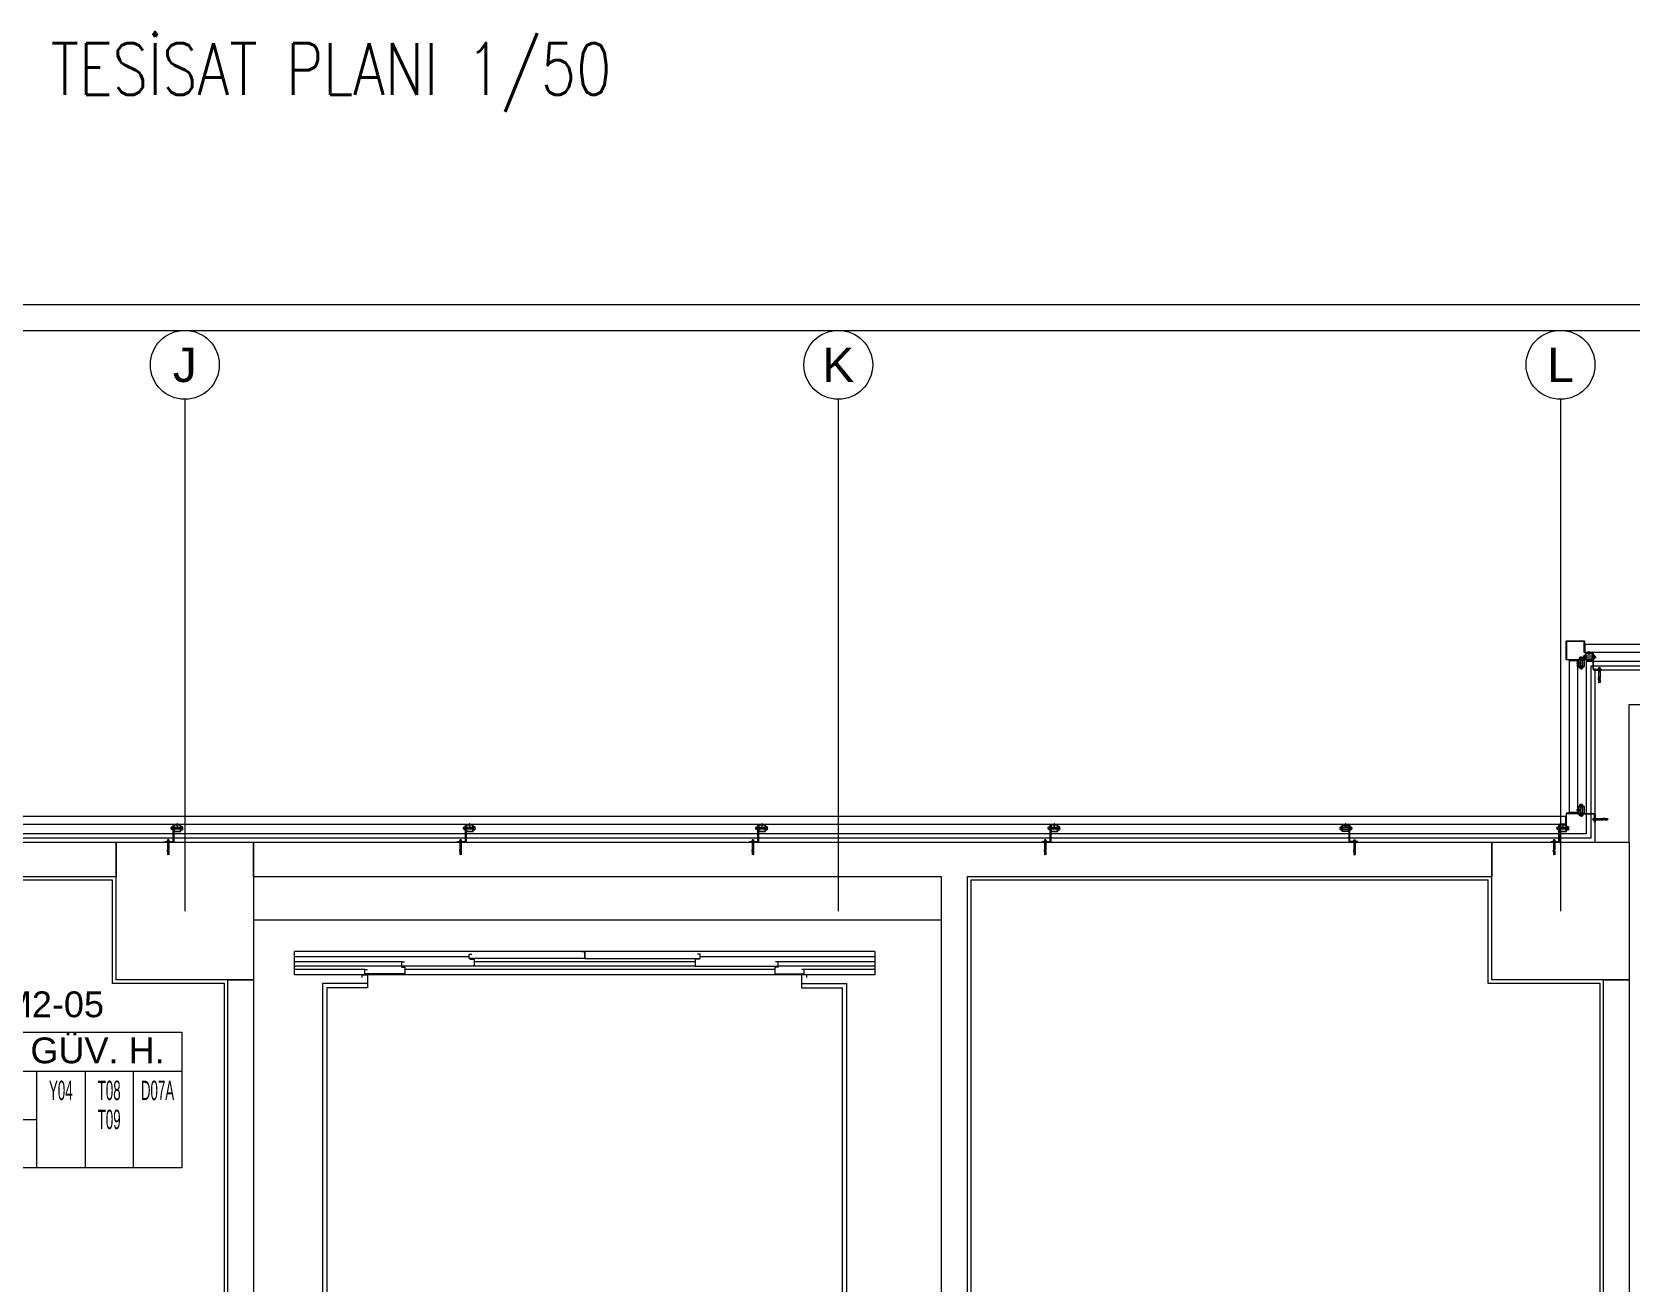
# Model space of a CAD drawing. Extents: x -3709 to 34962, y 0 to 8245.
# Drawn here: x 24547 to 25477, y 3636 to 4363 of the extents above; entities that cross this region are included whole.
import ezdxf
from ezdxf.enums import TextEntityAlignment as Align

# ---------------------------------------------------------------- set-up
doc = ezdxf.new("R2010")
doc.units = 0
doc.linetypes.add('DOT2', pattern=[0.125, 0, -0.125])
doc.layers.get('0').update_dxf_attribs({"color": 9, "lineweight": 9})
for name, color, linetype, lineweight in [('00', 9, 'Continuous', 9), ('01', 9, 'Continuous', 9), ('06D', 9, 'Continuous', 9), ('10', 9, 'Continuous', 9), ('10A', 9, 'Continuous', 9), ('14', 9, 'Continuous', 9), ('20', 9, 'DOT2', 9), ('21_MAHAL', 9, 'Continuous', 9), ('24', 9, 'Continuous', 9), ('33', 9, 'BATTING', 9), ('40A', 9, 'Continuous', 9), ('E-YAZI', 7, 'Continuous', 30)]:
    doc.layers.add(name, color=color, linetype=linetype, lineweight=lineweight)
doc.styles.add('Arial', font='arial.ttf', dxfattribs={"height": 2.5})
doc.styles.add('E-YAZI', font='txttw.shx')
doc.styles.add('MuuM_TEXT-STANDART', font='ARIALN.TTF')
doc.linetypes.add('BATTING', pattern='A,0.0001,-0.1,[134,ltypeshp.shx,S=0.1,R=0,X=-0.1,Y=0],-0.2,[134,ltypeshp.shx,S=0.1,R=180,X=0.1,Y=0],-0.1', length=0.4001)

# ---------------------------------------------------------------- blocks, each defined once
blk = doc.blocks.new('p-kolon-80x80-vw')
at = {"layer": '01'}
blk.add_lwpolyline([(-40, -40), (-40, 40), (40, 40), (40, -40)], close=True, dxfattribs=at)
blk = doc.blocks.new('cxvxv')
for p, q in [((-21988.4, 8560.98, 0), (-21988.4, 8560.32, 0)), ((-21988.4, 8560.32, 0), (-21986.64, 8560.32, 0)), ((-21988.4, 8555.4, 0), (-21986.64, 8555.4, 0)), ((-21988.4, 8554.74, 0), (-21988.4, 8555.4, 0)), ((-21986.86, 8561.07, 0), (-21988.18, 8561.07, 0)), ((-21988.02, 8561.25, 0), (-21987.03, 8561.3, 0)), ((-21988.02, 8561.25, 0), (-21988, 8561.26, 0)), ((-21988, 8561.23, 0), (-21988.02, 8561.25, 0)), ((-21988.02, 8561.13, 0), (-21987.03, 8561.19, 0)), ((-21988.02, 8561.13, 0), (-21988, 8561.14, 0)), ((-21988, 8561.11, 0), (-21988.02, 8561.13, 0)), ((-21988.02, 8560.32, 0), (-21987.02, 8560.32, 0)), ((-21988.02, 8560.28, 0), (-21988.02, 8560.32, 0)), ((-21988.02, 8560.11, 0), (-21988.02, 8555.61, 0)), ((-21988.02, 8555.44, 0), (-21988.02, 8555.4, 0)), ((-21988.02, 8555.4, 0), (-21987.02, 8555.4, 0)), ((-21988, 8561.3, 0), (-21987.94, 8561.35, 0)), ((-21988, 8561.26, 0), (-21988, 8561.3, 0)), ((-21988, 8561.14, 0), (-21988, 8561.23, 0)), ((-21988, 8561.07, 0), (-21988, 8561.11, 0)), ((-21987.96, 8560.98, 0), (-21987.96, 8560.32, 0)), ((-21987.96, 8554.74, 0), (-21987.96, 8555.4, 0)), ((-21987.54, 8561.35, 0), (-21987.94, 8561.35, 0)), ((-21987.7, 8561.05, 0), (-21987.7, 8561.08, 0)), ((-21987.7, 8561.07, 0), (-21987.7, 8561.07, 0)), ((-21987.54, 8561.35, 0), (-21987.1, 8561.35, 0)), ((-21987.03, 8561.3, 0), (-21987.1, 8561.35, 0)), ((-21987.08, 8560.64, 0), (-21987.08, 8560.98, 0)), ((-21987.08, 8560.64, 0), (-21987.08, 8560.32, 0)), ((-21987.08, 8555.08, 0), (-21987.08, 8555.4, 0)), ((-21987.08, 8555.08, 0), (-21987.08, 8554.74, 0)), ((-21987.06, 8560.32, 0), (-21987.06, 8560.28, 0)), ((-21987.06, 8555.61, 0), (-21987.06, 8560.11, 0)), ((-21987.06, 8555.4, 0), (-21987.06, 8555.44, 0)), ((-21987.05, 8561.32, 0), (-21987.03, 8561.3, 0)), ((-21987.03, 8561.3, 0), (-21987.05, 8561.28, 0)), ((-21987.03, 8561.3, 0), (-21987.05, 8561.29, 0)), ((-21987.05, 8561.28, 0), (-21987.05, 8561.2, 0)), ((-21987.05, 8561.2, 0), (-21987.03, 8561.19, 0)), ((-21987.03, 8561.19, 0), (-21987.05, 8561.17, 0)), ((-21987.05, 8561.17, 0), (-21987.05, 8561.08, 0)), ((-21987.05, 8561.08, 0), (-21987.03, 8561.07, 0)), ((-21987.02, 8560.32, 0), (-21987.02, 8560.28, 0)), ((-21987.02, 8555.61, 0), (-21987.02, 8560.11, 0)), ((-21987.02, 8555.4, 0), (-21987.02, 8555.44, 0)), ((-21986.64, 8560.32, 0), (-21986.64, 8560.98, 0)), ((-21986.64, 8555.4, 0), (-21986.64, 8554.74, 0)), ((-21986.86, 8554.65, 0), (-21988.17, 8554.65, 0))]:
    blk.add_line(p, q)
at = {"elevation": 0}
for points in [[(-21986.3, 8560.11), (-21988.7, 8560.11), (-21988.7, 8560.28), (-21986.3, 8560.28)], [(-21986.3, 8555.61), (-21988.7, 8555.61), (-21988.7, 8555.44), (-21986.3, 8555.44)]]:
    blk.add_lwpolyline(points, close=True, dxfattribs=at)
for points in [[(-21987.98, 8560.28), (-21987.98, 8560.32)], [(-21987.98, 8560.11), (-21987.98, 8555.61)], [(-21987.98, 8555.44), (-21987.98, 8555.4)]]:
    blk.add_lwpolyline(points, dxfattribs=at)
for centre, radius, start, end in [((-21988.18, 8560.75, 0), 0.315, 45.8497, 134.1503), ((-21987.52, 8559.95, 0), 1.12, 66.87008, 113.12992), ((-21987.52, 8559.95, 0), 1.12, 66.87008, 113.12992), ((-21986.86, 8560.76, 0), 0.313, 45.44896, 134.55104), ((-21988.18, 8554.97, 0), 0.315, 225.8497, 314.1503), ((-21987.52, 8555.77, 0), 1.12, 246.87008, 293.12992), ((-21987.52, 8555.77, 0), 1.12, 246.87008, 293.12992), ((-21986.86, 8554.96, 0), 0.313, 225.44896, 314.55104)]:
    blk.add_arc(centre, radius, start, end)
blk = doc.blocks.new('VIDA')
for p, q in [((-18072, 6523.9), (-18071.9, 6524)), ((-18071.9, 6523.8), (-18072, 6523.9)), ((-18071.9, 6524), (-18070.1, 6524.7)), ((-18069.6, 6522.9), (-18071.9, 6523.8)), ((-18069.7, 6524.9), (-18070.6, 6523.2)), ((-18070.6, 6523.2), (-18070.1, 6524.7)), ((-18070.1, 6524.7), (-18069.9, 6525.1)), ((-18069.9, 6525.1), (-18070.1, 6524.1)), ((-18070.1, 6524.1), (-18070, 6524.3)), ((-18070, 6524.3), (-18069.8, 6525.1)), ((-18069.9, 6525.1), (-18069.8, 6525.1)), ((-18069.8, 6525.1), (-18069.7, 6524.9)), ((-18069.7, 6524.9), (-18069.3, 6525)), ((-18069.6, 6522.8), (-18069.1, 6525)), ((-18069.6, 6522.8), (-18069.6, 6522.9)), ((-18069.4, 6522.4), (-18069.6, 6522.8)), ((-18068.9, 6525.3), (-18069.4, 6522.4)), ((-18069.3, 6522.4), (-18069.4, 6522.4)), ((-18069.3, 6522.4), (-18068.9, 6525.3)), ((-18069.3, 6525), (-18069.1, 6525)), ((-18069.1, 6522.8), (-18069.3, 6522.4)), ((-18069.1, 6525), (-18068.9, 6525.3)), ((-18068.7, 6522.8), (-18069.1, 6522.8)), ((-18068.9, 6525.3), (-18068.9, 6525.3)), ((-18068.9, 6525.3), (-18068.7, 6525)), ((-18068.7, 6522.8), (-18068.2, 6525)), ((-18068.7, 6525), (-18068.2, 6525)), ((-18068.5, 6522.4), (-18068.7, 6522.8)), ((-18068, 6525.3), (-18068.5, 6522.4)), ((-18068.4, 6522.4), (-18068.5, 6522.4)), ((-18068.4, 6522.4), (-18067.9, 6525.3)), ((-18068.2, 6522.8), (-18068.4, 6522.4)), ((-18068.2, 6522.8), (-18068.4, 6522.4)), ((-18068.2, 6525), (-18068, 6525.3)), ((-18067.7, 6525), (-18068.2, 6522.8)), ((-18067.7, 6522.8), (-18068.2, 6522.8)), ((-18067.9, 6525.3), (-18068, 6525.3)), ((-18067.9, 6525.3), (-18067.7, 6525)), ((-18067.7, 6522.8), (-18067.2, 6525)), ((-18067.7, 6525), (-18067.2, 6525)), ((-18067.5, 6522.4), (-18067.7, 6522.8)), ((-18067, 6525.3), (-18067.5, 6522.4)), ((-18067.4, 6522.4), (-18067.5, 6522.4)), ((-18067.4, 6522.4), (-18066.9, 6525.3)), ((-18067.2, 6522.8), (-18067.4, 6522.4)), ((-18067.2, 6522.8), (-18067.4, 6522.4)), ((-18067.2, 6525), (-18067, 6525.3)), ((-18066.7, 6525), (-18067.2, 6522.8)), ((-18066.7, 6522.8), (-18067.2, 6522.8)), ((-18066.9, 6525.3), (-18067, 6525.3)), ((-18066.9, 6525.3), (-18066.7, 6525)), ((-18066.3, 6525), (-18066.7, 6525)), ((-18066.7, 6522.8), (-18066.3, 6525)), ((-18066.5, 6522.4), (-18066.7, 6522.8)), ((-18066.1, 6525.3), (-18066.5, 6522.4)), ((-18066.5, 6522.4), (-18066, 6525.3)), ((-18066.3, 6522.8), (-18066.5, 6522.4)), ((-18066.3, 6522.8), (-18066.5, 6522.4)), ((-18066.5, 6522.4), (-18066.5, 6522.4)), ((-18066.3, 6525), (-18066.1, 6525.3)), ((-18065.8, 6525), (-18066.3, 6522.8)), ((-18066.3, 6522.8), (-18065.8, 6522.8)), ((-18066, 6525.3), (-18066.1, 6525.3)), ((-18066, 6525.3), (-18065.8, 6525)), ((-18065.8, 6522.8), (-18065.3, 6525)), ((-18065.8, 6525), (-18065.3, 6525)), ((-18065.6, 6522.4), (-18065.8, 6522.8)), ((-18065.1, 6525.3), (-18065.6, 6522.4)), ((-18065.5, 6522.4), (-18065.6, 6522.4)), ((-18065.5, 6522.4), (-18065, 6525.3)), ((-18065.3, 6522.8), (-18065.5, 6522.4)), ((-18065.3, 6522.8), (-18065.5, 6522.4)), ((-18065.3, 6525), (-18065.1, 6525.3)), ((-18064.8, 6525), (-18065.3, 6522.8)), ((-18064.8, 6522.8), (-18065.3, 6522.8)), ((-18065.1, 6525.3), (-18065, 6525.3)), ((-18065, 6525.3), (-18064.8, 6525)), ((-18064.8, 6525), (-18064.3, 6525)), ((-18064.8, 6522.8), (-18064.3, 6525)), ((-18064.6, 6522.4), (-18064.8, 6522.8)), ((-18064.1, 6525.3), (-18064.6, 6522.4)), ((-18064.5, 6522.4), (-18064.6, 6522.4)), ((-18064.5, 6522.4), (-18064, 6525.3)), ((-18064.3, 6522.8), (-18064.5, 6522.4)), ((-18064.3, 6522.8), (-18064.5, 6522.4)), ((-18064.3, 6525), (-18064.1, 6525.3)), ((-18063.8, 6525), (-18064.3, 6522.8)), ((-18063.8, 6522.8), (-18064.3, 6522.8)), ((-18064, 6525.3), (-18064.1, 6525.3)), ((-18064, 6525.3), (-18063.8, 6525)), ((-18063.8, 6522.8), (-18062, 6525)), ((-18062, 6525), (-18063.8, 6525)), ((-18063.6, 6522.4), (-18063.8, 6522.8)), ((-18063.6, 6522.4), (-18061.7, 6525.3)), ((-18061.8, 6525.3), (-18063.6, 6522.4)), ((-18062, 6522.8), (-18063.6, 6522.4)), ((-18062, 6522.8), (-18063.6, 6522.4)), ((-18063.6, 6522.4), (-18063.6, 6522.4)), ((-18061.5, 6525), (-18063.4, 6522.8)), ((-18063.4, 6522.8), (-18061.5, 6522.8)), ((-18061.7, 6525.3), (-18063.2, 6525.3)), ((-18062.7, 6522.4), (-18061.5, 6522.8)), ((-18062.6, 6522.4), (-18062.1, 6525.3)), ((-18062.4, 6522.8), (-18062.6, 6522.4)), ((-18062.4, 6522.8), (-18062.6, 6522.4)), ((-18062.6, 6522.4), (-18061.3, 6522.4)), ((-18062.4, 6525), (-18062.2, 6525.3)), ((-18061.5, 6525), (-18062.4, 6525)), ((-18061.5, 6522.8), (-18062.4, 6525)), ((-18061.9, 6525), (-18062.4, 6522.8)), ((-18061.9, 6522.8), (-18062.4, 6522.8)), ((-18062.2, 6525.3), (-18062.1, 6525.3)), ((-18062.2, 6525.3), (-18061.3, 6522.4)), ((-18062.1, 6525.3), (-18061.9, 6525)), ((-18062, 6525), (-18061.8, 6525.3)), ((-18061.9, 6525), (-18061.4, 6525)), ((-18061.9, 6522.8), (-18061.4, 6525)), ((-18061.7, 6522.4), (-18061.9, 6522.8)), ((-18061.2, 6525.3), (-18061.7, 6522.4)), ((-18061.7, 6525.3), (-18061.5, 6525)), ((-18061.6, 6522.4), (-18061.7, 6522.4)), ((-18061.6, 6522.4), (-18061.2, 6525.3)), ((-18061.4, 6522.8), (-18061.6, 6522.4)), ((-18061.4, 6522.8), (-18061.6, 6522.4)), ((-18061.4, 6525), (-18061.2, 6525.3)), ((-18061, 6525), (-18061.4, 6522.8)), ((-18060.9, 6522.8), (-18061.4, 6522.8)), ((-18061.2, 6525.3), (-18061, 6525)), ((-18061.2, 6525.3), (-18061.2, 6525.3)), ((-18061, 6525), (-18060.5, 6525)), ((-18060.9, 6522.8), (-18060.5, 6525)), ((-18060.7, 6522.4), (-18060.9, 6522.8)), ((-18060.7, 6522.4), (-18060.2, 6525.3)), ((-18060.3, 6525.3), (-18060.7, 6522.4)), ((-18060.5, 6522.8), (-18060.7, 6522.4)), ((-18060.5, 6522.8), (-18060.7, 6522.4)), ((-18060.7, 6522.4), (-18060.7, 6522.4)), ((-18060.5, 6525), (-18060.3, 6525.3)), ((-18060, 6525), (-18060.5, 6522.8)), ((-18060.5, 6522.8), (-18060, 6522.8)), ((-18060.3, 6525.3), (-18060.2, 6525.3)), ((-18060.2, 6525.3), (-18060, 6525)), ((-18060, 6525), (-18059.5, 6525)), ((-18060, 6522.8), (-18059.5, 6525)), ((-18059.8, 6522.4), (-18060, 6522.8)), ((-18059.3, 6525.3), (-18059.8, 6522.4)), ((-18059.7, 6522.4), (-18059.8, 6522.4)), ((-18059.7, 6522.4), (-18059.2, 6525.3)), ((-18059.5, 6522.8), (-18059.7, 6522.4)), ((-18059.5, 6522.8), (-18059.7, 6522.4)), ((-18059.5, 6525), (-18059.3, 6525.3)), ((-18059.2, 6524), (-18059.5, 6522.8)), ((-18059.5, 6522.8), (-18059.2, 6522.8)), ((-18059.3, 6525.3), (-18059.2, 6525.3)), ((-18058.1, 6526.6), (-18059.2, 6526.6)), ((-18059.2, 6521.2), (-18059.2, 6526.6)), ((-18058.1, 6521.2), (-18059.2, 6521.2))]:
    blk.add_line(p, q)
for points in [[(-18068.7, 6525), (-18069.1, 6522.8)], [(-18057.2, 6524.3), (-18057.5, 6524), (-18057.5, 6523.8), (-18057.2, 6523.5)]]:
    blk.add_lwpolyline(points)
for centre, start, end in [((-18062.4, 6523.6), 7.50951, 35.24269), ((-18062.4, 6524.2), 324.75731, 352.49049)]:
    blk.add_arc(centre, 5.21, start, end)
blk = doc.blocks.new('çelik dübel')
at = {"ltscale": 7}
for p, q in [((-87.2, -2), (-85, 2)), ((-85, -6), (-85, 2)), ((-68, 2), (-85, 2)), ((-75, -6), (-75, 2)), ((-70, -6), (-70, 2)), ((-68, 3), (-58, 2)), ((-68, -7), (-68, 3)), ((-58, -6), (-58, 2)), ((-8.5, 2), (-58, 2)), ((-53, 1.5), (-58, 1.5)), ((-53, -6), (-53, 2)), ((-25, -6), (-25, 2)), ((-25, -6), (-23.9, 2)), ((-23, -6), (-21.9, 2)), ((-21, -6), (-19.9, 2)), ((-19, -6), (-17.9, 2)), ((-17, -6), (-15.9, 2)), ((-85, -6), (-87.2, -2)), ((-68, -6), (-85, -6)), ((-68, -7), (-58, -6)), ((-53, -5.5), (-58, -5.5)), ((-8.5, -6), (-58, -6))]:
    blk.add_line(p, q, dxfattribs=at)
for p, q in [((-15, -6), (-13.9, 2)), ((-13, -6), (-11.9, 2)), ((-11, -6), (-10, 1.1)), ((-10, -9), (-10, 5)), ((-9, 5), (-10, 5)), ((-10, 3), (-10, 5)), ((-9, -9), (-9, 5)), ((-8.5, 2), (-8.5, 3)), ((-8.5, -4), (-8.5, 0)), ((-5, 4), (-7.5, 4)), ((-5, 1), (-7.5, 1)), ((-4, 2), (-4, 3)), ((-1, 2), (-4, 2)), ((-4, -4), (-4, 0)), ((-3, -6), (-1.9, 2)), ((-1, -6), (0, 1.1)), ((0, -5), (0, 1)), ((-10, -7), (-10, -9.1)), ((-9, -9), (-10, -9)), ((-8.5, -6), (-8.5, -7)), ((-5, -5), (-7.5, -5)), ((-5, -8), (-7.5, -8)), ((-4, -6), (-4, -7)), ((-1, -6), (-4, -6))]:
    blk.add_line(p, q)
for points in [[(-68, 0.6), (-67.4, 0.4), (-67, 0.1), (-66.6, -0.3), (-66.2, -0.8), (-65.9, -1.3), (-65.7, -1.9), (-65.4, -2.3), (-65.2, -2.8), (-65, -3.1), (-64.8, -3.3), (-64.6, -3.5), (-64.4, -3.6), (-64.2, -3.5), (-63.9, -3.5), (-63.7, -3.3), (-63.5, -3.1), (-63.2, -2.9), (-62.9, -2.6), (-62.7, -2.3), (-62.4, -2), (-62.1, -1.7), (-61.9, -1.4), (-61.6, -1.1), (-61.4, -0.9), (-61.2, -0.7), (-61, -0.6), (-60.8, -0.5), (-60.6, -0.5), (-60.4, -0.5), (-60.3, -0.7), (-60.1, -0.9), (-59.9, -1.1), (-59.8, -1.5), (-59.6, -1.9), (-59.4, -2.3), (-59.2, -2.7), (-58.9, -3), (-58.7, -3.3), (-58.4, -3.5), (-58, -3.5)], [(-68, -0.5), (-68, -0.5), (-67.9, -0.5), (-67.9, -0.5), (-67.8, -0.5), (-67.8, -0.6), (-67.7, -0.6), (-67.7, -0.6), (-67.6, -0.7), (-67.6, -0.7), (-67.6, -0.8), (-67.5, -0.8), (-67.5, -0.8), (-67.5, -0.9), (-67.4, -0.9), (-67.4, -0.9), (-67.3, -1), (-67.3, -1), (-67.3, -1.1), (-67.2, -1.1), (-67.2, -1.2), (-67.2, -1.2), (-67.1, -1.3), (-67.1, -1.3), (-67.1, -1.4), (-67, -1.4), (-67, -1.5), (-67, -1.5), (-66.9, -1.6), (-66.9, -1.6), (-66.9, -1.7), (-66.9, -1.7), (-66.8, -1.8), (-66.8, -1.9), (-66.8, -1.9), (-66.7, -2), (-66.7, -2), (-66.7, -2.1), (-66.6, -2.2), (-66.6, -2.2), (-66.6, -2.3), (-66.6, -2.3), (-66.5, -2.4), (-66.5, -2.5), (-66.5, -2.5), (-66.4, -2.6), (-66.4, -2.7), (-66.4, -2.7), (-66.3, -2.8), (-66.3, -2.8), (-66.3, -2.9), (-66.3, -3), (-66.2, -3), (-66.2, -3.1), (-66.2, -3.1), (-66.1, -3.2), (-66.1, -3.2), (-66.1, -3.3), (-66, -3.4), (-66, -3.4), (-66, -3.5), (-65.9, -3.5), (-65.9, -3.6), (-65.9, -3.6), (-65.8, -3.7), (-65.8, -3.7), (-65.7, -3.8), (-65.7, -3.8), (-65.7, -3.9), (-65.6, -3.9), (-65.6, -4), (-65.5, -4), (-65.5, -4.1), (-65.4, -4.1), (-65.4, -4.1), (-65.3, -4.2), (-65.3, -4.2), (-65.2, -4.3), (-65.2, -4.3), (-65.1, -4.3), (-65, -4.4), (-65, -4.4), (-64.9, -4.4), (-64.9, -4.4), (-64.8, -4.5), (-64.7, -4.5), (-64.7, -4.5), (-64.6, -4.5), (-64.5, -4.5), (-64.5, -4.5), (-64.4, -4.5), (-64.3, -4.5), (-64.3, -4.5), (-64.2, -4.5), (-64.1, -4.5), (-64.1, -4.5), (-64, -4.5), (-64, -4.5), (-63.9, -4.5), (-63.8, -4.5), (-63.8, -4.5), (-63.7, -4.4), (-63.7, -4.4), (-63.6, -4.4), (-63.6, -4.4), (-63.5, -4.4), (-63.4, -4.3), (-63.4, -4.3), (-63.3, -4.3), (-63.3, -4.3), (-63.3, -4.2), (-63.2, -4.2), (-63.2, -4.2), (-63.1, -4.1), (-63.1, -4.1), (-63, -4.1), (-63, -4), (-62.9, -4), (-62.9, -4), (-62.9, -3.9), (-62.8, -3.9), (-62.8, -3.9), (-62.7, -3.8), (-62.7, -3.8), (-62.7, -3.8), (-62.6, -3.7), (-62.6, -3.7), (-62.5, -3.6), (-62.5, -3.6), (-62.5, -3.6), (-62.4, -3.5), (-62.4, -3.5), (-62.4, -3.5), (-62.3, -3.4), (-62.3, -3.4), (-62.2, -3.3), (-62.2, -3.3), (-62.2, -3.3), (-62.1, -3.2), (-62.1, -3.2), (-62.1, -3.1), (-62, -3.1), (-62, -3.1), (-62, -3), (-61.9, -3), (-61.9, -2.9), (-61.9, -2.9), (-61.8, -2.9), (-61.8, -2.8), (-61.7, -2.8), (-61.7, -2.7), (-61.7, -2.7), (-61.6, -2.6), (-61.6, -2.6), (-61.6, -2.6), (-61.5, -2.5), (-61.5, -2.5), (-61.5, -2.5), (-61.4, -2.4), (-61.4, -2.4), (-61.4, -2.3), (-61.3, -2.3), (-61.3, -2.3), (-61.3, -2.2), (-61.3, -2.2), (-61.2, -2.2), (-61.2, -2.1), (-61.2, -2.1), (-61.1, -2), (-61.1, -2), (-61.1, -2), (-61, -1.9), (-61, -1.9), (-61, -1.9), (-61, -1.9), (-60.9, -1.8), (-60.9, -1.8), (-60.9, -1.8), (-60.9, -1.8), (-60.9, -1.8), (-60.9, -1.7), (-60.8, -1.7), (-60.8, -1.7), (-60.8, -1.7), (-60.8, -1.7), (-60.8, -1.7), (-60.8, -1.8), (-60.7, -1.8), (-60.7, -1.8), (-60.7, -1.8), (-60.7, -1.9), (-60.7, -1.9), (-60.7, -1.9), (-60.6, -2), (-60.6, -2), (-60.6, -2.1), (-60.6, -2.1), (-60.6, -2.1), (-60.5, -2.2), (-60.5, -2.2), (-60.5, -2.3), (-60.5, -2.3), (-60.4, -2.4), (-60.4, -2.5), (-60.4, -2.5), (-60.4, -2.6), (-60.3, -2.6), (-60.3, -2.7), (-60.3, -2.7), (-60.3, -2.8), (-60.2, -2.8), (-60.2, -2.9), (-60.2, -3), (-60.1, -3), (-60.1, -3.1), (-60.1, -3.1), (-60, -3.2), (-60, -3.2), (-59.9, -3.3), (-59.9, -3.4), (-59.9, -3.4), (-59.8, -3.5), (-59.8, -3.5), (-59.7, -3.6), (-59.7, -3.6), (-59.6, -3.7), (-59.6, -3.8), (-59.5, -3.8), (-59.5, -3.9), (-59.4, -3.9), (-59.3, -4), (-59.3, -4), (-59.2, -4.1), (-59.1, -4.2), (-59, -4.2), (-58.9, -4.3), (-58.8, -4.3), (-58.6, -4.4), (-58.4, -4.4), (-58.2, -4.5), (-58, -4.5)]]:
    blk.add_lwpolyline(points)
for centre, start, end in [((-7.5, 3), 90, 180), ((-7.5, 2), 180, 270), ((-7.5, 0), 90, 180), ((-5, 3), 0, 90), ((-5, 2), 270, 0), ((-5, 0), 0, 90), ((-1, 1), 0, 90), ((-7.5, -4), 180, 270), ((-7.5, -6), 90, 180), ((-7.5, -7), 180, 270), ((-5, -4), 270, 0), ((-5, -6), 0, 90), ((-5, -7), 270, 0), ((-1, -5), 270, 0)]:
    blk.add_arc(centre, 1, start, end)
blk = doc.blocks.new('kjdol')
at = {"elevation": -249.79}
for points in [[(77397.97, 60089.9), (77397.97, 60085.9), (77393.97, 60085.9), (77393.97, 60089.9)], [(77397.77, 60089.7), (77397.77, 60086.1), (77394.17, 60086.1), (77394.17, 60089.7)]]:
    blk.add_lwpolyline(points, close=True, dxfattribs=at)
at = {"ltscale": 10, "elevation": -278.89}
blk.add_lwpolyline([(77394.12, 60089.89), (77403.28, 60089.89, 0.460237), (77404.18, 60090.79), (77404.18, 60094.89), (77403.78, 60094.89), (77403.78, 60091.29, -0.414214), (77402.78, 60090.29), (77394.12, 60090.29)], format="xyb", close=True, dxfattribs=at)
blk.add_blockref('cxvxv', (99383.5, 51530.11, -249.79))
at = {"extrusion": (0, 0, -1), "xscale": 0.1000000000058208, "yscale": 0.1000000000058208, "zscale": -0.0999999999999091}
blk.add_blockref('çelik dübel', (-77402.74, 60093.36, 459.25), dxfattribs=at)
at = {"xscale": 0.1000000000058208, "yscale": 0.1000000000058208, "zscale": 0.1000000000058208, "rotation": 180}
blk.add_blockref('VIDA', (75587.75, 60740.29, -249.79), dxfattribs=at)
blk = doc.blocks.new('cephekompozit2.kat')
at = {"layer": '10'}
for points in [[(2343.7, 29652.62), (2343.7, 29656.62), (2339.7, 29656.62), (2339.7, 29652.62)], [(2343.5, 29652.82), (2343.5, 29656.42), (2339.9, 29656.42), (2339.9, 29652.82)], [(2348.26, 29656.43), (2344.26, 29656.42), (2344.26, 29660.42), (2348.26, 29660.43)], [(2348.17, 29656.63), (2344.57, 29656.63), (2344.57, 29660.23), (2348.17, 29660.23)]]:
    blk.add_lwpolyline(points, close=True, dxfattribs=at)
for points in [[(2344.55, 29660.82), (2347.76, 29660.82, -0.460546), (2348.66, 29659.92), (2348.66, 29655.82), (2348.26, 29655.82), (2348.26, 29659.42, 0.414214), (2347.26, 29660.42), (2344.55, 29660.42)], [(2348.55, 29661.02), (2348.55, 29651.42, 0.460237), (2349.45, 29650.52), (2353.55, 29650.52), (2353.55, 29650.92), (2349.95, 29650.92, -0.414214), (2348.95, 29651.92), (2348.95, 29661.02)]]:
    blk.add_lwpolyline(points, format="xyb", close=True, dxfattribs=at)
at = {"layer": '10A'}
for points in [[(2333.2, 29656.72), (2339.7, 29656.72), (2339.7, 29652.62), (2339.5, 29652.62), (2339.5, 29656.52), (2333, 29656.52), (2333, 29667.52), (2343.65, 29667.52), (2343.65, 29661.02), (2348.55, 29661.02), (2348.55, 29660.82), (2343.45, 29660.82), (2343.45, 29667.32), (2333.2, 29667.32), (2333.2, 29656.72)], [(2335, 29567.77), (2335, 29656.27), (2339.5, 29656.27), (2339.5, 29567.77), (2335, 29567.77)], [(2333.97, 29567.52), (2333, 29567.52), (2333, 29561.02), (2329.2, 29561.02), (2329.2, 29560.73), (2333.2, 29560.72), (2333.2, 29567.27), (2334.17, 29567.27), (2334.17, 29567.27), (2339.7, 29567.27), (2339.7, 29571.27), (2339.5, 29571.27), (2339.5, 29567.52), (2333.97, 29567.52), (2333.97, 29567.52)], [(2332.75, 29565.52), (683.9, 29565.52), (683.9, 29561.02), (2332.75, 29561.02), (2332.75, 29565.52)]]:
    blk.add_lwpolyline(points, dxfattribs=at)
blk.add_lwpolyline([(3171.72, 29665.52), (2343.9, 29665.52), (2343.9, 29661.02), (3171.72, 29661.02)], close=True, dxfattribs=at)
at = {"layer": '33', "ltscale": 0.2}
blk.add_lwpolyline([(3171.67, 25868.02), (2347.5, 25868.02), (2347.5, 25967.81), (687.5, 25967.81), (687.5, 27013.02), (687.37, 29553.02), (2347.5, 29553.02), (2347.5, 29653.02), (3181.67, 29653.02)], dxfattribs=at)
at = {"layer": '10', "yscale": 0.1000000000058208}
for p, xscale, zscale, rotation in [((533.26, 29003.1), -0.1000000000058208, 0.1000000000021828, 359.9725710339794), ((2997.79, 31467.26), 0.1000000000058208, 0.1000000000058208, 90.02742896600735)]:
    blk.add_blockref('VIDA', p, dxfattribs=dict(at, xscale=xscale, zscale=zscale, rotation=rotation))
at = {"layer": '10', "xscale": -1}
for name, p, rotation in [('cxvxv', (24333.32, 38202.2, 0), 179.9725710339792), ('kjdol', (-75054.27, 89657.17, 249.79), 180), ('kjdol', (61613.22, 106954.7, 249.79), 90), ('kjdol', (61783.22, 106954.7, 249.79), 90), ('kjdol', (61953.22, 106954.7, 249.79), 90), ('kjdol', (62123.22, 106954.7, 249.79), 90), ('kjdol', (62419.1, 106954.7, 278.89), 90)]:
    blk.add_blockref(name, p, dxfattribs=dict(at, rotation=rotation))
at = {"layer": '10'}
for name, p, rotation in [('cxvxv', (-6200.82, 7666.67, 0), 270.0274289660073), ('kjdol', (-57883.2, 106954.7, 249.79), 270)]:
    blk.add_blockref(name, p, dxfattribs=dict(at, rotation=rotation))
at = {"layer": '10', "extrusion": (0, 0, -1), "xscale": -0.1000000000058208, "yscale": 0.1000000000058208, "zscale": -0.1000000000058208, "rotation": 270}
blk.add_blockref('çelik dübel', (-2352.06, 29651.96, 312.47), dxfattribs=at)
blk = doc.blocks.new('0_aks')
at = {"linetype": 'Continuous'}
blk.add_circle((0, 0), 2, dxfattribs=at)
at = {"style": 'Arial'}
blk.add_attdef('AKS', text='', height=2, dxfattribs=at).set_placement((0, 0), align=Align.MIDDLE_CENTER)
blk = doc.blocks.new('p-aks_vw')
at = {"layer": '24', "ltscale": 2}
for points in [[(3240, 3837.5), (3240, 3540)], [(3620, 3837.5), (3620, 3540)], [(4040, 3837.5), (4040, 3540)]]:
    blk.add_lwpolyline(points, dxfattribs=at)
at = {"layer": '24', "xscale": 10, "yscale": 10, "zscale": 10}
for p, values in [((3240, 3857.5), {'AKS': 'J'}), ((3620, 3857.5), {'AKS': 'K'}), ((4040, 3857.5), {'AKS': 'L'})]:
    blk.add_blockref('0_aks', p, dxfattribs=at).add_auto_attribs(values)
blk = doc.blocks.new('NPU240')
for p, q in [((0, -120), (0, 120)), ((0, 120), (85, 120)), ((21.4, 105.2), (79.1, 110.2)), ((85, 120), (85, 116.7)), ((9.5, -92.2), (9.5, 92.2)), ((0, -120), (85, -120)), ((21.4, -105.2), (79.1, -110.2)), ((85, -120), (85, -116.7))]:
    blk.add_line(p, q)
for centre, radius, start, end in [((22.5, 92.2), 13, 95, 180), ((78.5, 116.7), 6.5, 275, 0), ((22.5, -92.2), 13, 180, 265), ((78.5, -116.7), 6.5, 0, 85)]:
    blk.add_arc(centre, radius, start, end)
blk = doc.blocks.new('asansr-acilmayan')
for p in [(1926.2, 24884.45), (1926.2, 24884.45), (1926.2, 24884.45), (1926.2, 24866.45)]:
    blk.add_point(p)
at = {"layer": '06D'}
for p, q in [((1593.7, 25263.7), (1593.7, 25277.2)), ((1931.2, 25277.2), (1593.7, 25277.2)), ((1931.2, 25277.2), (1931.2, 25263.7)), ((1695.35, 25274.2), (1593.7, 25274.2)), ((1656.2, 25271.2), (1593.7, 25271.2)), ((1656.2, 25268.7), (1593.7, 25268.7)), ((1634.7, 25266.7), (1593.7, 25266.7)), ((1873.2, 25266.7), (1658, 25266.7)), ((1826.8, 25271.2), (1698.2, 25271.2)), ((1826.8, 25268.7), (1698.2, 25268.7)), ((1931.2, 25274.2), (1829.65, 25274.2)), ((1931.2, 25271.2), (1875, 25271.2)), ((1931.2, 25268.7), (1875, 25268.7)), ((1931.2, 25266.7), (1890.2, 25266.7)), ((1931.2, 25263.7), (1593.7, 25263.7)), ((1610, 25258.7), (1610, 24624.2)), ((1636.2, 25258.7), (1610, 25258.7)), ((1612.5, 25256.2), (1612.5, 24626.7)), ((1636.2, 25256.2), (1612.5, 25256.2)), ((1636.2, 25258.7), (1636.2, 25256.2)), ((1888.7, 25258.7), (1888.7, 25256.2)), ((1888.7, 25258.7), (1915, 25258.7)), ((1888.7, 25256.2), (1912.5, 25256.2)), ((1912.5, 24626.7), (1912.5, 25256.2)), ((1915, 24624.2), (1915, 25258.7)), ((1567.5, 25037.45), (1572.5, 25037.45)), ((1570, 25039.45), (1575, 25039.45)), ((1570, 25039.45), (1570, 25029.45)), ((1570.5, 25039.45), (1570.5, 25029.45)), ((1575, 25039.45), (1575, 25029.45)), ((1567.5, 25028.95), (1572.5, 25028.95)), ((1570, 25031.95), (1597.5, 25031.95)), ((1570, 25027.55), (1597.5, 25027.55)), ((1570, 25026.95), (1597.5, 25026.95)), ((1570, 25026.95), (1575, 25026.95)), ((1590, 25031.95), (1590, 24898.95)), ((1597.5, 25031.95), (1597.5, 25026.95)), ((1584.5, 24996.45), (1584.5, 24944.45)), ((1589.5, 24996.45), (1584.5, 24996.45)), ((1589.5, 24944.45), (1589.5, 24996.45)), ((1590.5, 24944.45), (1590.5, 24996.45)), ((1590.5, 24996.45), (1595.5, 24996.45)), ((1595.5, 24944.45), (1595.5, 24996.45)), ((1574.15, 24970.45), (1605.85, 24970.45)), ((1583.54, 24964.75), (1583.57, 24942.45)), ((1584.5, 24944.45), (1589.5, 24944.45)), ((1595.5, 24944.45), (1590.5, 24944.45)), ((1567.5, 24911.95), (1572.5, 24911.95)), ((1570, 24913.95), (1597.5, 24913.95)), ((1570, 24903.95), (1570, 24913.95)), ((1570, 24913.95), (1575, 24913.95)), ((1570, 24913.35), (1597.5, 24913.35)), ((1570.5, 24903.95), (1570.5, 24913.95)), ((1575, 24903.95), (1575, 24913.95)), ((1597.5, 24908.95), (1597.5, 24913.95)), ((1567.5, 24905.95), (1572.5, 24905.95)), ((1570, 24908.95), (1597.5, 24908.95)), ((1570, 24903.95), (1575, 24903.95)), ((1592.5, 24887.45), (1592.5, 24895.95)), ((1932.5, 24887.45), (1932.5, 24895.95)), ((1573.8, 24864.95), (1573.8, 24885.95)), ((1573.8, 24885.95), (1581.8, 24885.95)), ((1581.3, 24885.95), (1581.3, 24864.95)), ((1581.8, 24885.95), (1581.8, 24864.95)), ((1926.2, 24885.95), (1926.2, 24864.95)), ((1943.2, 24885.95), (1926.2, 24885.95)), ((1943.2, 24864.95), (1943.2, 24885.95)), ((1943.7, 24864.95), (1943.7, 24885.95)), ((1572.5, 24880.45), (1567.5, 24880.45)), ((1570, 24867.45), (1570, 24883.45)), ((1570, 24883.45), (1578, 24883.45)), ((1570.5, 24867.45), (1570.5, 24883.45)), ((1578, 24883.45), (1578, 24867.45)), ((1927.5, 24880.45), (1932.5, 24880.45)), ((1929.5, 24883.45), (1929.5, 24867.45)), ((1947, 24883.45), (1930, 24883.45)), ((1930, 24883.45), (1930, 24867.45)), ((1947, 24867.45), (1947, 24883.45)), ((1572.5, 24870.45), (1567.5, 24870.45)), ((1578, 24867.45), (1570, 24867.45)), ((1927.5, 24870.45), (1932.5, 24870.45)), ((1930, 24867.45), (1947, 24867.45)), ((1581.8, 24864.95), (1573.8, 24864.95)), ((1592.5, 24863.45), (1592.5, 24854.95)), ((1926.2, 24864.95), (1943.2, 24864.95)), ((1932.5, 24863.45), (1932.5, 24854.95)), ((1929.5, 24846.95), (1929.5, 24836.95)), ((1930, 24846.95), (1930, 24836.95)), ((1930, 24846.95), (1950, 24846.95)), ((1950, 24846.95), (1950, 24836.95)), ((1932.5, 24844.95), (1927.5, 24844.95)), ((1930, 24841.95), (1927.5, 24841.95)), ((1927.5, 24841.95), (1927.5, 24836.95)), ((1932.5, 24838.95), (1927.5, 24838.95)), ((1930, 24837.55), (1927.5, 24837.55)), ((1935, 24712.7), (1935, 24845.7)), ((1930, 24836.95), (1927.5, 24836.95)), ((1930, 24836.95), (1950, 24836.95)), ((1943.45, 24794.17), (1943.45, 24816.46)), ((1929.5, 24806.45), (1929.5, 24754.45)), ((1929.5, 24806.45), (1934.5, 24806.45)), ((1934.5, 24808.95), (1934.5, 24756.95)), ((1935.5, 24808.95), (1935.5, 24756.95)), ((1940.5, 24806.45), (1935.5, 24806.45)), ((1940.5, 24754.45), (1940.5, 24806.45)), ((1925.85, 24780.45), (1919.15, 24780.45)), ((1934.5, 24754.45), (1929.5, 24754.45)), ((1935.5, 24754.45), (1940.5, 24754.45)), ((1930, 24723.95), (1927.5, 24723.95)), ((1927.5, 24718.95), (1927.5, 24723.95)), ((1930, 24723.35), (1927.5, 24723.35)), ((1932.5, 24721.95), (1927.5, 24721.95)), ((1930, 24718.95), (1927.5, 24718.95)), ((1929.5, 24713.95), (1929.5, 24723.95)), ((1930, 24723.95), (1950, 24723.95)), ((1930, 24713.95), (1930, 24723.95)), ((1950, 24713.95), (1950, 24723.95)), ((1932.5, 24715.95), (1927.5, 24715.95)), ((1930, 24713.95), (1950, 24713.95)), ((1636.2, 24624.2), (1610, 24624.2)), ((1636.2, 24626.7), (1612.5, 24626.7)), ((1636.2, 24624.2), (1636.2, 24626.7)), ((1888.7, 24624.2), (1888.7, 24626.7)), ((1888.7, 24626.7), (1912.5, 24626.7)), ((1888.7, 24624.2), (1915, 24624.2)), ((1593.7, 24619.2), (1593.7, 24605.7)), ((1931.2, 24619.2), (1593.7, 24619.2)), ((1634.7, 24616.2), (1593.7, 24616.2)), ((1873.2, 24616.2), (1658, 24616.2)), ((1931.2, 24616.2), (1890.2, 24616.2)), ((1931.2, 24605.7), (1931.2, 24619.2)), ((1656.2, 24613.2), (1593.7, 24613.2)), ((1656.2, 24611.7), (1593.7, 24611.7)), ((1695.35, 24608.7), (1593.7, 24608.7)), ((1931.2, 24605.7), (1593.7, 24605.7)), ((1826.8, 24613.2), (1698.2, 24613.2)), ((1931.2, 24608.7), (1829.65, 24608.7)), ((1931.2, 24613.2), (1875, 24613.2)), ((1931.2, 24611.7), (1875, 24611.7))]:
    blk.add_line(p, q, dxfattribs=at)
for points in [[(1760.85, 25277.2), (1762.35, 25277.2), (1762.35, 25273.2), (1695.35, 25273.2), (1695.35, 25275.7), (1696.85, 25275.7)], [(1764.15, 25277.2), (1762.65, 25277.2), (1762.65, 25273.2), (1829.65, 25273.2), (1829.65, 25275.7), (1828.15, 25275.7)], [(1656, 25268.2), (1658, 25268.2), (1658, 25264.2), (1634.7, 25264.2), (1634.7, 25266.7), (1636.2, 25266.7)], [(1695.7, 25272.7), (1698.2, 25272.7), (1698.2, 25268.7), (1656.2, 25268.7), (1656.2, 25271.2), (1657.7, 25271.2)], [(1829.3, 25272.7), (1826.8, 25272.7), (1826.8, 25268.7), (1875, 25268.7), (1875, 25271.2), (1873.5, 25271.2)], [(1875.2, 25268.2), (1873.2, 25268.2), (1873.2, 25264.2), (1890.2, 25264.2), (1890.2, 25266.7), (1888.7, 25266.7)], [(1633.2, 25262.2), (1633.2, 25263.7), (1636.2, 25263.7), (1636.2, 25258.7)], [(1891.7, 25262.2), (1891.7, 25263.7), (1888.7, 25263.7), (1888.7, 25258.7)], [(1633.2, 24620.7), (1633.2, 24619.2), (1636.2, 24619.2), (1636.2, 24624.2)], [(1891.7, 24620.7), (1891.7, 24619.2), (1888.7, 24619.2), (1888.7, 24624.2)], [(1656, 24614.7), (1658, 24614.7), (1658, 24618.7), (1634.7, 24618.7), (1634.7, 24616.2), (1636.2, 24616.2)], [(1695.7, 24610.2), (1698.2, 24610.2), (1698.2, 24614.2), (1656.2, 24614.2), (1656.2, 24611.7), (1657.7, 24611.7)], [(1829.3, 24610.2), (1826.8, 24610.2), (1826.8, 24614.2), (1875, 24614.2), (1875, 24611.7), (1873.5, 24611.7)], [(1875.2, 24614.7), (1873.2, 24614.7), (1873.2, 24618.7), (1890.2, 24618.7), (1890.2, 24616.2), (1888.7, 24616.2)], [(1760.85, 24605.7), (1762.35, 24605.7), (1762.35, 24609.7), (1695.35, 24609.7), (1695.35, 24607.2), (1696.85, 24607.2)], [(1764.15, 24605.7), (1762.65, 24605.7), (1762.65, 24609.7), (1829.65, 24609.7), (1829.65, 24607.2), (1828.15, 24607.2)]]:
    blk.add_lwpolyline(points, dxfattribs=at)
for centre in [(1590, 24970.45), (1935, 24780.45)]:
    blk.add_circle(centre, 1.5, dxfattribs=at)
for centre, radius, start, end in [((1590, 24970.45), 10.85, 120.45839, 239.54161), ((1590, 24970.45), 9.7, 124.54201, 235.45799), ((1590, 24970.45), 10.85, 300.45839, 59.54161), ((1590, 24970.45), 9.7, 304.54201, 55.45799), ((1590, 24970.45), 7.5, 137.16657, 222.83343), ((1590, 24970.45), 7.5, 317.16657, 42.83343), ((1935, 24780.45), 10.85, 120.45839, 239.54161), ((1935, 24780.45), 9.7, 124.54201, 235.45799), ((1935, 24780.45), 7.5, 137.16657, 222.83343), ((1935, 24780.45), 10.85, 300.45839, 59.54161), ((1935, 24780.45), 9.7, 304.54201, 55.45799), ((1935, 24780.45), 7.5, 317.16657, 42.83343)]:
    blk.add_arc(centre, radius, start, end, dxfattribs=at)
for p in [(1573.8, 24884.45), (1943.2, 24884.45), (1573.8, 24866.45), (1573.8, 24866.45), (1573.8, 24866.45), (1581.8, 24866.45)]:
    blk.add_point(p, dxfattribs=at)
at = {"layer": '20'}
for p, q in [((1583.54, 24963.56), (1943.02, 24815.45)), ((1583.57, 24964.74), (1943.45, 24816.46)), ((1579.13, 24956.66), (1943.45, 24806.57)), ((1583.57, 24942.45), (1943.45, 24794.17)), ((1584, 24943.47), (1943.45, 24795.37)), ((1592.5, 24895.95), (1860, 24895.95)), ((1880, 24895.95), (1860, 24895.95)), ((1932.5, 24895.95), (1860, 24895.95)), ((1592.5, 24888.35), (1932.5, 24888.35)), ((1592.5, 24887.45), (1860, 24887.45)), ((1924, 24887.45), (1860, 24887.45)), ((1570, 24875.45), (1930, 24875.45)), ((1592.5, 24863.45), (1924, 24863.45)), ((1592.5, 24862.55), (1932.5, 24862.55)), ((1592.5, 24854.95), (1862.5, 24854.95)), ((1932.5, 24854.95), (1860, 24854.95))]:
    blk.add_line(p, q, dxfattribs=at)
at = {"layer": '06D', "xscale": 0.0999999999985448, "yscale": 0.0999999999985448, "zscale": 0.0999999999985448}
blk.add_blockref('NPU240', (1592.5, 24875.45), dxfattribs=at)
at = {"layer": '06D', "xscale": 0.0999999999985448, "yscale": 0.0999999999985448, "zscale": 0.0999999999985448, "rotation": 180}
blk.add_blockref('NPU240', (1932.5, 24875.45), dxfattribs=at)
blk = doc.blocks.new('0_roomno2')
blk.add_lwpolyline([(19.38, -10.5), (0, -10.5), (0, 0), (19.38, 0)], close=True)
for points in [[(0, -3), (19.38, -3)], [(8.12, -3), (8.12, -10.5)], [(11.88, -3), (11.88, -10.5)], [(15.62, -3), (15.62, -10.5)], [(0, -6.75), (8.12, -6.75)]]:
    blk.add_lwpolyline(points)
at = {"style": 'MuuM_TEXT-STANDART', "width": 0.6}
blk.add_text('H:', height=1.5, dxfattribs=at).set_placement((0.35, -8.61), align=Align.MIDDLE_LEFT)
at = {"style": 'Arial'}
blk.add_attdef('ODANO', (0, 1.17), '', height=2, dxfattribs=at)
blk.add_attdef('MEKANADI', text='', height=2, dxfattribs=at).set_placement((0.35, -3), align=Align.BOTTOM_LEFT)
at = {"style": 'MuuM_TEXT-STANDART', "width": 0.6}
for tag, p in [('M2', (0.35, -4.88)), ('TEMIZTAVANYUKSEKLIGI', (1.8, -8.61))]:
    blk.add_attdef(tag, text='', height=1.5, dxfattribs=at).set_placement(p, align=Align.MIDDLE_LEFT)
for tag, p in [('YER01', (10, -4.5)), ('TAVAN01', (13.75, -4.5)), ('DUVAR01', (17.5, -4.5)), ('YER02', (10, -6.75)), ('TAVAN02', (13.75, -6.75)), ('DUVAR02', (17.5, -6.75)), ('YER03', (10, -9)), ('TAVAN03', (13.75, -9)), ('DUVAR03', (17.5, -9))]:
    blk.add_attdef(tag, text='', height=1.5, dxfattribs=at).set_placement(p, align=Align.MIDDLE_CENTER)

msp = doc.modelspace()

# ---------------------------------------------------------------- linework, layer by layer
at = {"layer": '00'}
for points in [[(25475.84, 3972.5), (26295.84, 3972.5), (26295.84, 3992.5), (25455.84, 3992.5), (25455.84, 3892.5), (25475.84, 3892.5)], [(24645.84, 3457.5), (24645.84, 3472.5), (24660.84, 3472.5), (24660.84, 3812.5), (24675.84, 3812.5), (24675.84, 3192.5), (24660.84, 3192.5), (24660.84, 3457.5)]]:
    msp.add_lwpolyline(points, close=True, dxfattribs=at)
for points in [[(24595.84, 3872.5), (24445.84, 3872.5), (24445.84, 3852.5), (24430.84, 3852.5), (24430.84, 3872.5), (24395.84, 3872.5), (24395.84, 3892.5), (24595.84, 3892.5), (24595.84, 3872.5)], [(25395.84, 3142.5), (25039.04, 3142.5), (25039.04, 3157.5), (25105.84, 3157.5), (25105.84, 3347.5), (25075.84, 3347.5), (25075.84, 3872.5), (24675.84, 3872.5), (24675.84, 3892.5), (25395.84, 3892.5), (25395.84, 3872.5), (25090.84, 3872.5), (25090.84, 3362.5), (25460.84, 3362.5), (25460.84, 3812.5), (25475.84, 3812.5), (25475.84, 3192.5), (25460.84, 3192.5), (25460.84, 3347.5), (25335.84, 3347.5), (25335.84, 3157.5), (25395.84, 3157.5)]]:
    msp.add_lwpolyline(points, dxfattribs=at)
at = {"layer": '06D', "elevation": 29.1}
msp.add_lwpolyline([(26297.31, 3997.5), (25450.84, 3997.5), (25450.84, 3897.5), (23790.84, 3897.5), (23790.84, 307.5), (25450.84, 307.5), (25450.84, 207.5), (26295.54, 207.5)], dxfattribs=at)
at = {"layer": '06D'}
msp.add_lwpolyline([(24675.84, 3847.5), (25075.84, 3847.5)], dxfattribs=at)
at = {"layer": '14'}
msp.add_lwpolyline([(24699.54, 3144), (24699.54, 3140.5), (24677.84, 3140.5), (24677.84, 3110.5), (24593.84, 3110.5), (24593.84, 3194.5), (24658.84, 3194.5), (24658.84, 3455.5), (24643.84, 3455.5), (24643.84, 3474.5), (24658.84, 3474.5), (24658.84, 3810.5), (24593.84, 3810.5), (24593.84, 3870.5), (24447.84, 3870.5)], dxfattribs=at)
msp.add_lwpolyline([(25458.84, 3364.5), (25458.84, 3810.5), (25393.84, 3810.5), (25393.84, 3870.5), (25092.84, 3870.5), (25092.84, 3364.5)], close=True, dxfattribs=at)
at = {"layer": '40A'}
for points in [[(27980, 0), (20985, 0), (20985, 4205), (27980, 4205)], [(21065, 4190), (27440.06, 4190), (27440.06, 15), (21065, 15)]]:
    msp.add_lwpolyline(points, close=True, dxfattribs=at)

# ---------------------------------------------------------------- block references
for name, p in [('cephekompozit2.kat', (23106.14, -25658.02)), ('p-kolon-80x80-vw', (24635.84, 3852.5)), ('p-kolon-80x80-vw', (25435.84, 3852.5)), ('asansr-acilmayan', (23105.84, -21448.2))]:
    msp.add_blockref(name, p)
at = {"layer": '21_MAHAL'}
ref = msp.add_blockref('0_roomno2', (24488.71, 3782.06), dxfattribs=dict(at, xscale=7.5, yscale=7.5, zscale=7.5))
ref.add_attrib('ODANO', 'VW-M2-05', (24488.71, 3790.83), dxfattribs={"layer": '0', "height": 15, "style": 'Arial'})
ref.add_attrib('MEKANADI', 'YAN. GÜV. H.', dxfattribs={"layer": '0', "height": 15, "style": 'Arial'}).set_placement((24491.34, 3759.56), align=Align.BOTTOM_LEFT)
ref.add_attrib('M2', '#### m2', dxfattribs={"layer": '0', "height": 11.25, "style": 'MuuM_TEXT-STANDART', "width": 0.6}).set_placement((24491.34, 3745.49), align=Align.MIDDLE_LEFT)
ref.add_attrib('TEMIZTAVANYUKSEKLIGI', '2.40 m', dxfattribs={"layer": '0', "height": 11.25, "style": 'MuuM_TEXT-STANDART', "width": 0.6}).set_placement((24502.21, 3717.5), align=Align.MIDDLE_LEFT)
ref.add_attrib('YER01', 'Y04', dxfattribs={"layer": '0', "height": 11.25, "style": 'MuuM_TEXT-STANDART', "width": 0.6}).set_placement((24563.71, 3748.31), align=Align.MIDDLE_CENTER)
ref.add_attrib('TAVAN01', 'T08', dxfattribs={"layer": '0', "height": 11.25, "style": 'MuuM_TEXT-STANDART', "width": 0.6}).set_placement((24591.84, 3748.31), align=Align.MIDDLE_CENTER)
ref.add_attrib('DUVAR01', 'D07A', dxfattribs={"layer": '0', "height": 11.25, "style": 'MuuM_TEXT-STANDART', "width": 0.6}).set_placement((24619.96, 3748.31), align=Align.MIDDLE_CENTER)
ref.add_attrib('TAVAN02', 'T09', dxfattribs={"layer": '0', "height": 11.25, "style": 'MuuM_TEXT-STANDART', "width": 0.6}).set_placement((24591.84, 3731.43), align=Align.MIDDLE_CENTER)
at = {"layer": '24'}
msp.add_blockref('p-aks_vw', (21395.84, 312.5), dxfattribs=at)

# ---------------------------------------------------------------- texts
at = {"layer": 'E-YAZI', "color": 4, "style": 'E-YAZI', "width": 0.8}
msp.add_text('2. MEKANİK KAT YANGIN SİSTEMİ TESİSAT PLANI 1/50', height=30, dxfattribs=at).set_placement((24020.96, 4327.01))

doc.saveas('drawing.dxf')
